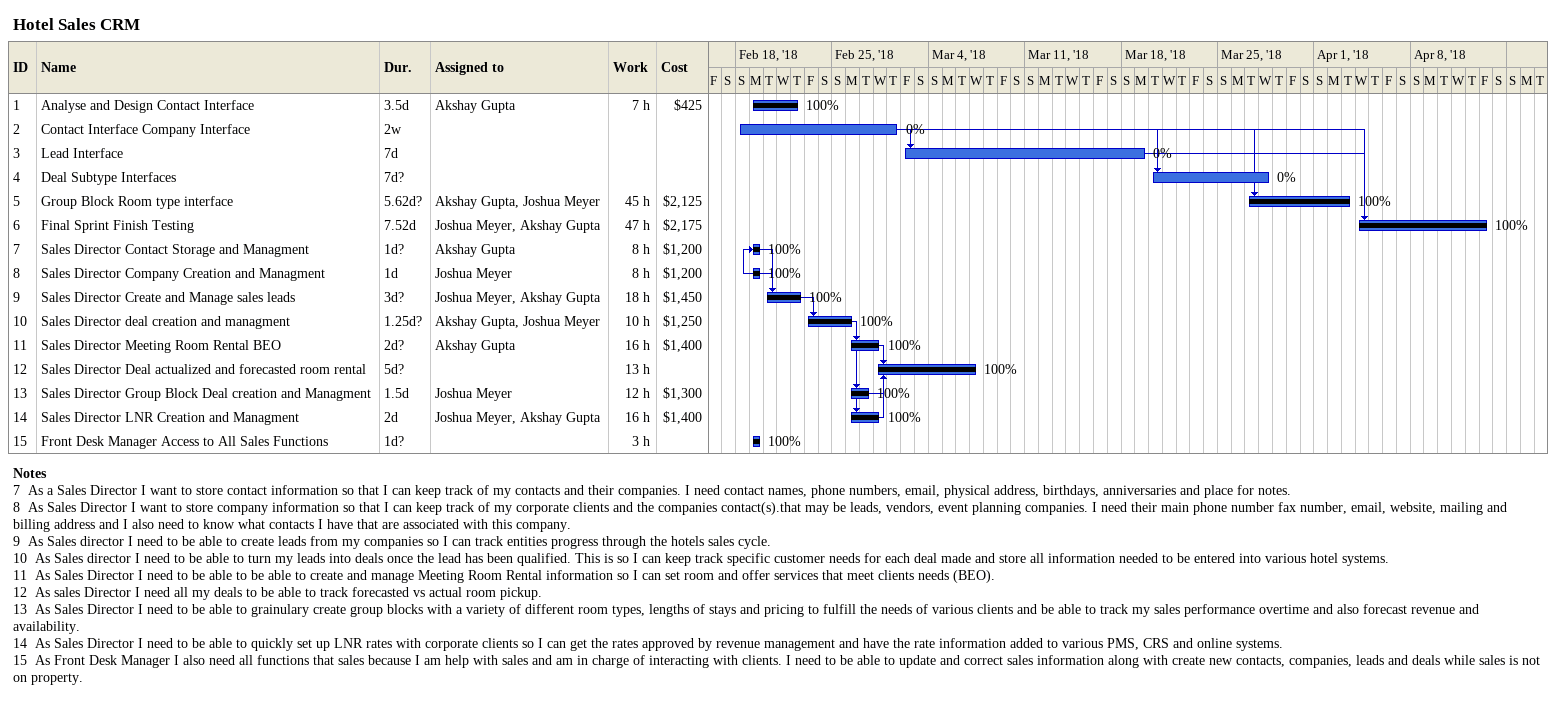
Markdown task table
Hotel Sales CRM

| ID | Task | Duration | Start | Finish | Predecessors | Resources | % complete | Work (h) | Cost ($) |
|---|---|---|---|---|---|---|---|---|---|
| 1 | Analyse and Design Contact Interface | 3.5d | 2018-02-19 | 2018-02-22 |  | Akshay Gupta | 100 | 7 | 425 |
| 2 | Contact Interface Company Interface | 2w | 2018-02-18 | 2018-03-01 |  |  | 0 |  |  |
| 3 | Lead Interface | 7d | 2018-03-02 | 2018-03-19 | 2 |  | 0 |  |  |
| 4 | Deal Subtype Interfaces | 7d? | 2018-03-20 | 2018-03-28 | 2, 3 |  | 0 |  |  |
| 5 | Group Block Room type interface | 5.62d? | 2018-03-27 | 2018-04-03 | 2, 3 | Akshay Gupta, Joshua Meyer | 100 | 45 | 2125 |
| 6 | Final Sprint Finish Testing | 7.52d | 2018-04-04 | 2018-04-13 | 2, 3 | Joshua Meyer, Akshay Gupta | 100 | 47 | 2175 |
| 7 | Sales Director Contact Storage and Managment | 1d? | 2018-02-19 | 2018-02-19 | 8SS | Akshay Gupta | 100 | 8 | 1200 |
| 8 | Sales Director Company Creation and Managment | 1d | 2018-02-19 | 2018-02-19 |  | Joshua Meyer | 100 | 8 | 1200 |
| 9 | Sales Director Create and Manage sales leads | 3d? | 2018-02-20 | 2018-02-22 | 7, 8 | Joshua Meyer, Akshay Gupta | 100 | 18 | 1450 |
| 10 | Sales Director deal creation and managment | 1.25d? | 2018-02-23 | 2018-02-26 | 9 | Akshay Gupta, Joshua Meyer | 100 | 10 | 1250 |
| 11 | Sales Director Meeting Room Rental BEO | 2d? | 2018-02-26 | 2018-02-28 | 10 | Akshay Gupta | 100 | 16 | 1400 |
| 12 | Sales Director Deal actualized and forecasted room rental | 5d? | 2018-02-28 | 2018-03-07 | 14, 11, 13 |  | 100 | 13 |  |
| 13 | Sales Director Group Block Deal creation and Managment | 1.5d | 2018-02-26 | 2018-02-27 | 10 | Joshua Meyer | 100 | 12 | 1300 |
| 14 | Sales Director LNR Creation and Managment | 2d | 2018-02-26 | 2018-02-28 | 10 | Joshua Meyer, Akshay Gupta | 100 | 16 | 1400 |
| 15 | Front Desk Manager Access to All Sales Functions | 1d? | 2018-02-19 | 2018-02-19 |  |  | 100 | 3 |  |

Notes
- 7: As a Sales Director I want to store contact information so that I can keep track of my contacts and their companies. I need contact names, phone numbers, email, physical address, birthdays, anniversaries and place for notes.
- 8: As Sales Director I want to store company information so that I can keep track of my corporate clients and the companies contact(s).that may be leads, vendors, event planning companies. I need their main phone number fax number, email, website, mailing and billing address and I also need to know what contacts I have that are associated with this company.
- 9: As Sales director I need to be able to create leads from my companies so I can track entities progress through the hotels sales cycle.
- 10: As Sales director I need to be able to turn my leads into deals once the lead has been qualified. This is so I can keep track specific customer needs for each deal made and store all information needed to be entered into various hotel systems.
- 11: As Sales Director I need to be able to be able to create and manage Meeting Room Rental information so I can set room and offer services that meet clients needs (BEO).
- 12: As sales Director I need all my deals to be able to track forecasted vs actual room pickup.
- 13: As Sales Director I need to be able to grainulary create group blocks with a variety of different room types, lengths of stays and pricing to fulfill the needs of various clients and be able to track my sales performance overtime and also forecast revenue and availability.
- 14: As Sales Director I need to be able to quickly set up LNR rates with corporate clients so I can get the rates approved by revenue management and have the rate information added to various PMS, CRS and online systems.
- 15: As Front Desk Manager I also need all functions that sales because I am help with sales and am in charge of interacting with clients. I need to be able to update and correct sales information along with create new contacts, companies, leads and deals while sales is not on property.
